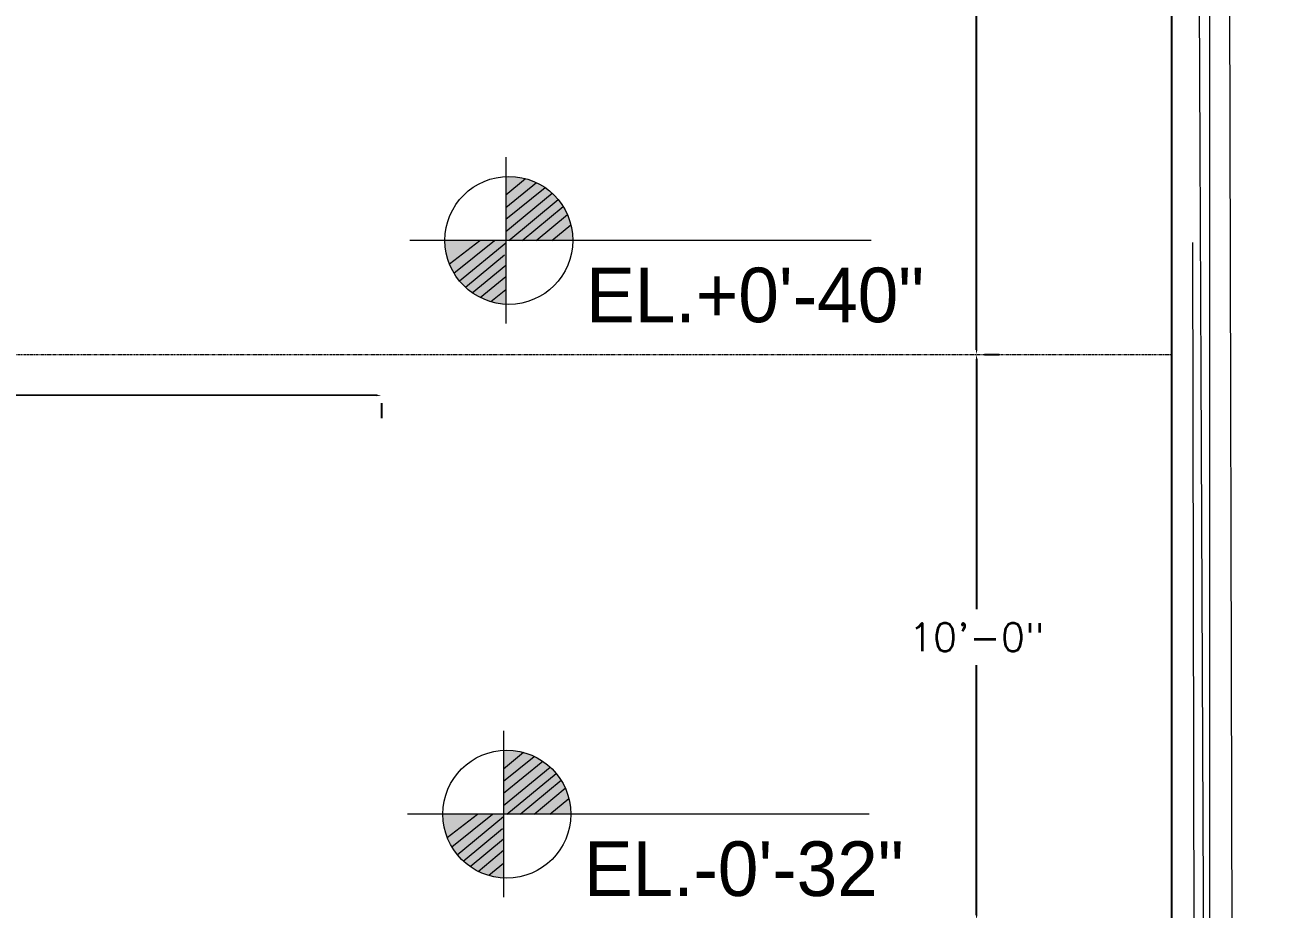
# Model space of a CAD drawing. Header units: inches. Extents: x 437 to 8681, y 26 to 3302.
# Drawn here: x 1871.8 to 2136.3, y 761.1 to 948.9 of the extents above; entities that cross this region are included whole.
import ezdxf

# ---------------------------------------------------------------- set-up
doc = ezdxf.new("R2010")
doc.units = ezdxf.units.IN
doc.header["$MEASUREMENT"] = 0
doc.linetypes.add('PHANTOM2', pattern=[1.25, 0.625, -0.125, 0.125, -0.125, 0.125, -0.125])
for name, color, linetype, lineweight in [('BOUNDARY', 150, 'Continuous', 53), ('FENCE', 1, 'FENCE_LINE', 9), ('PLANTA BLANCA', 7, 'Continuous', 0), ('TEXTURE', 8, 'Continuous', 0)]:
    doc.layers.add(name, color=color, linetype=linetype, lineweight=lineweight)
doc.layers.add('DIMENSION', color=1, linetype='Continuous')
doc.styles.add('pierre', font='GOTHIC.TTF')
doc.styles.add('ROMANS', font='romans.shx')
doc.styles.get("Standard").update_dxf_attribs({"font": 'arial.ttf'})
doc.linetypes.add('FENCE_LINE', pattern='A,0.5,-0.1,["X",Standard,S=0.1,R=0,X=-0.1,Y=-0.05],-0.001', length=0.601)
doc.dimstyles.new('SMALLER DIM', dxfattribs={"dimscale": 64, "dimtxt": 0.09375, "dimasz": 0.015625, "dimexe": 0.075, "dimexo": 0.02625, "dimgap": 0.0375, "dimtad": 0, "dimtih": 1, "dimtoh": 1, "dimdec": 4, "dimzin": 3, "dimdsep": 46, "dimlunit": 4, "dimtxsty": 'ROMANS', "dimcen": 0.0375, "dimclrd": 256, "dimclre": 256, "dimclrt": 7, "dimadec": 0, "dimazin": 0, "dimtfac": 0.75, "dimtdec": 4, "dimtmove": 0, "dimatfit": 3, "dimfxl": 1, "dimfrac": 1, "dimtolj": 1, "dimtzin": 0, "dimlwd": -1, "dimlwe": -1, "dimarcsym": 1})

# ---------------------------------------------------------------- blocks, each defined once
blk = doc.blocks.new('*D67')
at = {"layer": 'DIMENSION', "transparency": 16777216}
for p, q in [((2075.66, 2262.19), (2078.78, 2262.19)), ((2073.98, 2261.19), (2073.98, 1577.43)), ((2073.98, 879.87), (2073.98, 1563.63)), ((2075.66, 878.87), (2078.78, 878.87))]:
    blk.add_line(p, q, dxfattribs=at)
for points in [[(2073.82, 2261.19), (2074.15, 2261.19), (2073.98, 2262.19)], [(2073.82, 879.87), (2074.15, 879.87), (2073.98, 878.87)]]:
    blk.add_solid(points, dxfattribs=at)
at = {"layer": 'DIMENSION', "color": 7, "transparency": 16777216, "insert": (2073.98, 1570.53), "char_height": 6, "attachment_point": 5, "style": 'ROMANS'}
blk.add_mtext('\\A1;115\'-3{\\H0.75x;\\S5#16;}"', dxfattribs=at)
blk = doc.blocks.new('*D68')
at = {"layer": 'DIMENSION', "transparency": 16777216}
for p, q in [((2075.66, 878.87), (2078.78, 878.87)), ((2073.98, 877.87), (2073.98, 824.84)), ((2073.98, 759.87), (2073.98, 812.9)), ((2075.66, 758.87), (2078.78, 758.87))]:
    blk.add_line(p, q, dxfattribs=at)
for points in [[(2073.82, 877.87), (2074.15, 877.87), (2073.98, 878.87)], [(2073.82, 759.87), (2074.15, 759.87), (2073.98, 758.87)]]:
    blk.add_solid(points, dxfattribs=at)
at = {"layer": 'DIMENSION', "color": 7, "transparency": 16777216, "insert": (2073.98, 818.87), "char_height": 6, "attachment_point": 5, "style": 'ROMANS'}
blk.add_mtext('\\A1;10\'-0"', dxfattribs=at)
blk = doc.blocks.new('*D72')
at = {"layer": 'DIMENSION', "transparency": 16777216}
for p, q in [((1027.98, 870.36), (1464.07, 870.28)), ((1026.98, 868.68), (1026.98, 865.56)), ((1946.54, 870.2), (1510.44, 870.27)), ((1947.54, 868.52), (1947.54, 865.4))]:
    blk.add_line(p, q, dxfattribs=at)
for points in [[(1027.98, 870.53), (1027.98, 870.19), (1026.98, 870.36)], [(1946.54, 870.37), (1946.54, 870.03), (1947.54, 870.2)]]:
    blk.add_solid(points, dxfattribs=at)
at = {"layer": 'DIMENSION', "color": 7, "transparency": 16777216, "insert": (1487.26, 870.28), "char_height": 6, "attachment_point": 5, "style": 'ROMANS'}
blk.add_mtext('\\A1;76\'-8{\\H0.75x;\\S9#16;}"', dxfattribs=at)

msp = doc.modelspace()

# ---------------------------------------------------------------- hatches: boundary and pattern name
at = {"layer": 'PLANTA BLANCA'}
h = msp.add_hatch(color=256, dxfattribs=at)
h.dxf.hatch_style = 1
h.set_gradient(color1=(255, 255, 0), color2=(51, 51, 51), tint=1, name='INVSPHERICAL')
h.paths.add_polyline_path([(1978.1543, 916.23312, 0.078232094), (1973.95264, 916.68041), (1973.95264, 912.7614)])
h.paths.add_polyline_path([(1980.46802, 915.38046, 0.045470466), (1978.1543, 916.23312), (1973.95264, 912.7614), (1973.95264, 910.08465)])
h.paths.add_polyline_path([(1982.29865, 914.32804, 0.038916468), (1980.46802, 915.38046), (1973.95264, 910.08465), (1973.95264, 907.5956)])
h.paths.add_polyline_path([(1983.82586, 913.11463, 0.035941059), (1982.29865, 914.32804), (1973.95264, 907.5956), (1973.95264, 904.97127)])
h.paths.add_polyline_path([(1985.10571, 911.7655, 0.034260986), (1983.82586, 913.11463), (1973.95264, 904.97127), (1973.95264, 903.11206), (1974.63286, 903.11206)])
h.paths.add_polyline_path([(1986.16148, 910.2991, 0.033288242), (1985.10571, 911.7655), (1974.63286, 903.11206), (1977.4754, 903.11206)])
h.paths.add_polyline_path([(1987.05981, 908.60146, 0.035388566), (1986.16148, 910.2991), (1977.4754, 903.11206), (1980.41624, 903.11206)])
h.paths.add_polyline_path([(1987.80356, 906.44301, 0.042086467), (1987.05981, 908.60146), (1980.41624, 903.11206), (1983.77227, 903.11206)])
h.paths.add_polyline_path([(1987.80356, 906.44301), (1983.77227, 903.11206), (1988.21824, 903.11206, 0.062007274)])
h.paths.add_polyline_path([(1973.95264, 895.43717), (1968.54356, 890.96779, 0.104044842), (1973.95264, 889.54371)])
h.paths.add_polyline_path([(1973.95264, 895.43717), (1973.95264, 897.87612), (1966.83542, 891.98719, 0.036654675), (1968.54356, 890.96779)])
h.paths.add_polyline_path([(1973.95264, 897.87612), (1973.95264, 902.62185), (1964.12284, 894.50379, 0.068410003), (1966.83542, 891.98719)])
h.paths.add_polyline_path([(1973.95264, 902.62185), (1973.95264, 903.11206), (1971.56472, 903.11206), (1962.9563, 896.16793, 0.037450709), (1964.12284, 894.50379)])
h.paths.add_polyline_path([(1971.56472, 903.11206), (1968.43444, 903.11206), (1961.99757, 898.12083, 0.040099071), (1962.9563, 896.16793)])
h.paths.add_polyline_path([(1968.43444, 903.11206), (1965.09944, 903.11206), (1961.39649, 900.0524, 0.037277976), (1961.99757, 898.12083)])
h.paths.add_polyline_path([(1965.09944, 903.11206), (1961.04747, 903.11206, 0.056852424), (1961.39649, 900.0524)])
h = msp.add_hatch(color=256, dxfattribs=at)
h.dxf.hatch_style = 1
h.set_gradient(color1=(255, 255, 0), color2=(51, 51, 51), tint=1, name='INVSPHERICAL')
h.paths.add_polyline_path([(1977.70045, 794.42259, 0.078232094), (1973.4988, 794.86987), (1973.4988, 790.95087)])
h.paths.add_polyline_path([(1980.01418, 793.56992, 0.045470466), (1977.70045, 794.42259), (1973.4988, 790.95087), (1973.4988, 788.27412)])
h.paths.add_polyline_path([(1981.84481, 792.51751, 0.038916468), (1980.01418, 793.56992), (1973.4988, 788.27412), (1973.4988, 785.78506)])
h.paths.add_polyline_path([(1983.37201, 791.3041, 0.035941059), (1981.84481, 792.51751), (1973.4988, 785.78506), (1973.4988, 783.16074)])
h.paths.add_polyline_path([(1984.65186, 789.95497, 0.034260986), (1983.37201, 791.3041), (1973.4988, 783.16074), (1973.4988, 781.30152), (1974.17901, 781.30152)])
h.paths.add_polyline_path([(1985.70764, 788.48856, 0.033288242), (1984.65186, 789.95497), (1974.17901, 781.30152), (1977.02155, 781.30152)])
h.paths.add_polyline_path([(1986.60597, 786.79093, 0.035388566), (1985.70764, 788.48856), (1977.02155, 781.30152), (1979.9624, 781.30152)])
h.paths.add_polyline_path([(1987.34972, 784.63248, 0.042086467), (1986.60597, 786.79093), (1979.9624, 781.30152), (1983.31842, 781.30152)])
h.paths.add_polyline_path([(1987.34972, 784.63248), (1983.31842, 781.30152), (1987.7644, 781.30152, 0.062007274)])
h.paths.add_polyline_path([(1973.4988, 773.62664), (1968.08971, 769.15726, 0.104044842), (1973.4988, 767.73318)])
h.paths.add_polyline_path([(1973.4988, 773.62664), (1973.4988, 776.06559), (1966.38157, 770.17665, 0.036654675), (1968.08971, 769.15726)])
h.paths.add_polyline_path([(1973.4988, 776.06559), (1973.4988, 780.81132), (1963.66899, 772.69326, 0.068410003), (1966.38157, 770.17665)])
h.paths.add_polyline_path([(1973.4988, 780.81132), (1973.4988, 781.30152), (1971.11088, 781.30152), (1962.50246, 774.3574, 0.037450709), (1963.66899, 772.69326)])
h.paths.add_polyline_path([(1971.11088, 781.30152), (1967.98059, 781.30152), (1961.54372, 776.3103, 0.040099071), (1962.50246, 774.3574)])
h.paths.add_polyline_path([(1967.98059, 781.30152), (1964.6456, 781.30152), (1960.94265, 778.24187, 0.037277976), (1961.54372, 776.3103)])
h.paths.add_polyline_path([(1964.6456, 781.30152), (1960.59362, 781.30152, 0.056852424), (1960.94265, 778.24187)])

# ---------------------------------------------------------------- linework, layer by layer
at = {"color": 0}
msp.add_lwpolyline([(1694.70424, 2742.19091), (1578.24003, 2742.19091), (856.53008, 1917.10668), (856.53008, 598.19693), (2115.47196, 598.19693), (2115.47196, 2144.12355), (2005.22944, 2144.12355), (2005.22944, 1084.688), (1808.37898, 1084.688), (1808.37898, 650.2838), (1363.22944, 650.2838), (1363.22944, 853.86683), (1059.22944, 853.86683), (1059.22944, 853.86683), (999.22944, 853.86683), (999.22944, 1947.59292), (1309.22944, 1947.59292)], dxfattribs=at)
at = {"layer": 'BOUNDARY', "lineweight": 0}
msp.add_line((2123.47196, 2750.1909), (2128.57404, 589.25098), dxfattribs=at)
at = {"layer": 'FENCE', "color": 0, "ltscale": 2}
msp.add_lwpolyline([(2133.05307, 2750.21358), (2136.3346, 1360.35008), (2117.53746, 1328.84648), (2120.16618, 1206.52781), (2122.87043, 590.92737), (1684.45731, 588.59185), (1690.80501, 476.12355)], dxfattribs=at)
at = {"layer": 'PLANTA BLANCA'}
for p, q in [((2115.47196, 2742.19091), (2115.47196, 598.21582)), ((1973.95264, 920.80746), (1973.95264, 885.4877)), ((1973.95264, 920.80746), (1973.95264, 885.4877)), ((1973.95264, 912.7614), (1978.1543, 916.23312)), ((1973.95264, 912.7614), (1978.1543, 916.23312)), ((1973.95264, 910.08465), (1980.46802, 915.38046)), ((1973.95264, 910.08465), (1980.46802, 915.38046)), ((1973.95264, 907.5956), (1982.29865, 914.32804)), ((1973.95264, 907.5956), (1982.29865, 914.32804)), ((1973.95264, 904.97127), (1983.82586, 913.11463)), ((1973.95264, 904.97127), (1983.82586, 913.11463)), ((1974.63286, 903.11206), (1985.10571, 911.7655)), ((1974.63286, 903.11206), (1985.10571, 911.7655)), ((1977.4754, 903.11206), (1986.16148, 910.2991)), ((1977.4754, 903.11206), (1986.16148, 910.2991)), ((1980.41624, 903.11206), (1987.05981, 908.60146)), ((1980.41624, 903.11206), (1987.05981, 908.60146)), ((1983.77227, 903.11206), (1987.80356, 906.44301)), ((1983.77227, 903.11206), (1987.80356, 906.44301)), ((2051.59271, 903.11206), (1953.55264, 903.11206)), ((1961.99757, 898.12083), (1968.43444, 903.11206)), ((1961.99757, 898.12083), (1968.43444, 903.11206)), ((1962.9563, 896.16793), (1971.56472, 903.11206)), ((1962.9563, 896.16793), (1971.56472, 903.11206)), ((1964.12284, 894.50379), (1973.95264, 902.62185)), ((1964.12284, 894.50379), (1973.95264, 902.62185)), ((2119.81527, 902.62355), (2120.53399, 598.21582)), ((1965.39843, 893.14771), (1973.72693, 900.02933)), ((1965.39843, 893.14771), (1973.72693, 900.02933)), ((1966.83542, 891.98719), (1973.95264, 897.87612)), ((1966.83542, 891.98719), (1973.95264, 897.87612)), ((1968.54356, 890.96779), (1973.95264, 895.43717)), ((1968.54356, 890.96779), (1973.95264, 895.43717)), ((1970.80087, 890.14962), (1973.95264, 892.7036)), ((1970.80087, 890.14962), (1973.95264, 892.7036)), ((1973.4988, 798.99693), (1973.4988, 763.67717)), ((1973.4988, 798.99693), (1973.4988, 763.67717)), ((1973.4988, 790.95087), (1977.70045, 794.42259)), ((1973.4988, 790.95087), (1977.70045, 794.42259)), ((1973.4988, 788.27412), (1980.01418, 793.56992)), ((1973.4988, 788.27412), (1980.01418, 793.56992)), ((1973.4988, 785.78506), (1981.84481, 792.51751)), ((1973.4988, 785.78506), (1981.84481, 792.51751)), ((1973.4988, 783.16074), (1983.37201, 791.3041)), ((1973.4988, 783.16074), (1983.37201, 791.3041)), ((1974.17901, 781.30152), (1984.65186, 789.95497)), ((1974.17901, 781.30152), (1984.65186, 789.95497)), ((1977.02155, 781.30152), (1985.70764, 788.48856)), ((1977.02155, 781.30152), (1985.70764, 788.48856)), ((1979.9624, 781.30152), (1986.60597, 786.79093)), ((1979.9624, 781.30152), (1986.60597, 786.79093)), ((1983.31842, 781.30152), (1987.34972, 784.63248)), ((1983.31842, 781.30152), (1987.34972, 784.63248)), ((2051.13887, 781.30152), (1953.0988, 781.30152)), ((1961.54372, 776.3103), (1967.98059, 781.30152)), ((1961.54372, 776.3103), (1967.98059, 781.30152)), ((1962.50246, 774.3574), (1971.11088, 781.30152)), ((1962.50246, 774.3574), (1971.11088, 781.30152)), ((1963.66899, 772.69326), (1973.4988, 780.81132)), ((1963.66899, 772.69326), (1973.4988, 780.81132)), ((1964.94458, 771.33718), (1973.27308, 778.2188)), ((1964.94458, 771.33718), (1973.27308, 778.2188)), ((1966.38157, 770.17665), (1973.4988, 776.06559)), ((1966.38157, 770.17665), (1973.4988, 776.06559)), ((1968.08971, 769.15726), (1973.4988, 773.62664)), ((1968.08971, 769.15726), (1973.4988, 773.62664)), ((1970.34702, 768.33909), (1973.4988, 770.89307)), ((1970.34702, 768.33909), (1973.4988, 770.89307))]:
    msp.add_line(p, q, dxfattribs=at)
msp.add_lwpolyline([(2123.47196, 2750.18877), (2123.47196, 590.19694), (848.53008, 590.19693), (845.4099, 1916.55324), (1574.60909, 2750.19091), (2123.47196, 2750.18877)], dxfattribs=at)
for centre in [(1974.63286, 903.11206), (1974.63286, 903.11206), (1974.17901, 781.30152), (1974.17901, 781.30152)]:
    msp.add_circle(centre, 13.58539, dxfattribs=at)
at = {"layer": 'TEXTURE', "color": 7, "linetype": 'PHANTOM2', "lineweight": 0, "flags": 128}
msp.add_lwpolyline([(856.53008, 878.86683), (2115.47196, 878.86683)], dxfattribs=at)

# ---------------------------------------------------------------- texts
at = {"layer": 'PLANTA BLANCA', "char_height": 11.594035, "attachment_point": 1, "style": 'pierre'}
for s, insert in [('\\PEL.+0\'-40"', (1991.03086, 916.65228)), ('\\PEL.-0\'-32"', (1990.57702, 794.84175))]:
    msp.add_mtext_dynamic_manual_height_columns(s, width=1.7357785, gutter_width=805.14129, heights=[0], dxfattribs=dict(at, insert=insert))

# ---------------------------------------------------------------- dimensions: what is measured, and where the dimension line sits
at = {"layer": 'DIMENSION'}
for base, p1, p2, picture, middle in [((2073.98346, 878.86683), (2073.98346, 2262.19091), (2073.98346, 878.86683), '*D67', (2073.98346, 1570.52887)), ((2073.98346, 758.86683), (2073.98346, 878.86683), (2073.98346, 758.86683), '*D68', (2073.98346, 818.86683))]:
    dim = msp.add_linear_dim(base=base, p1=p1, p2=p2, angle=90, dimstyle='SMALLER DIM', override={"dimtmove": 1}, dxfattribs=at)
    dim.commit()
    dim.dimension.update_dxf_attribs({"geometry": picture, "text_midpoint": middle})
dim = msp.add_aligned_dim(p1=(1947.54044, 870.19816), p2=(1026.97689, 870.35883), distance=0, dimstyle='SMALLER DIM', dxfattribs=at)
dim.commit()
dim.dimension.update_dxf_attribs({"geometry": '*D72', "text_midpoint": (1487.25866, 870.27849)})

doc.saveas('drawing.dxf')
